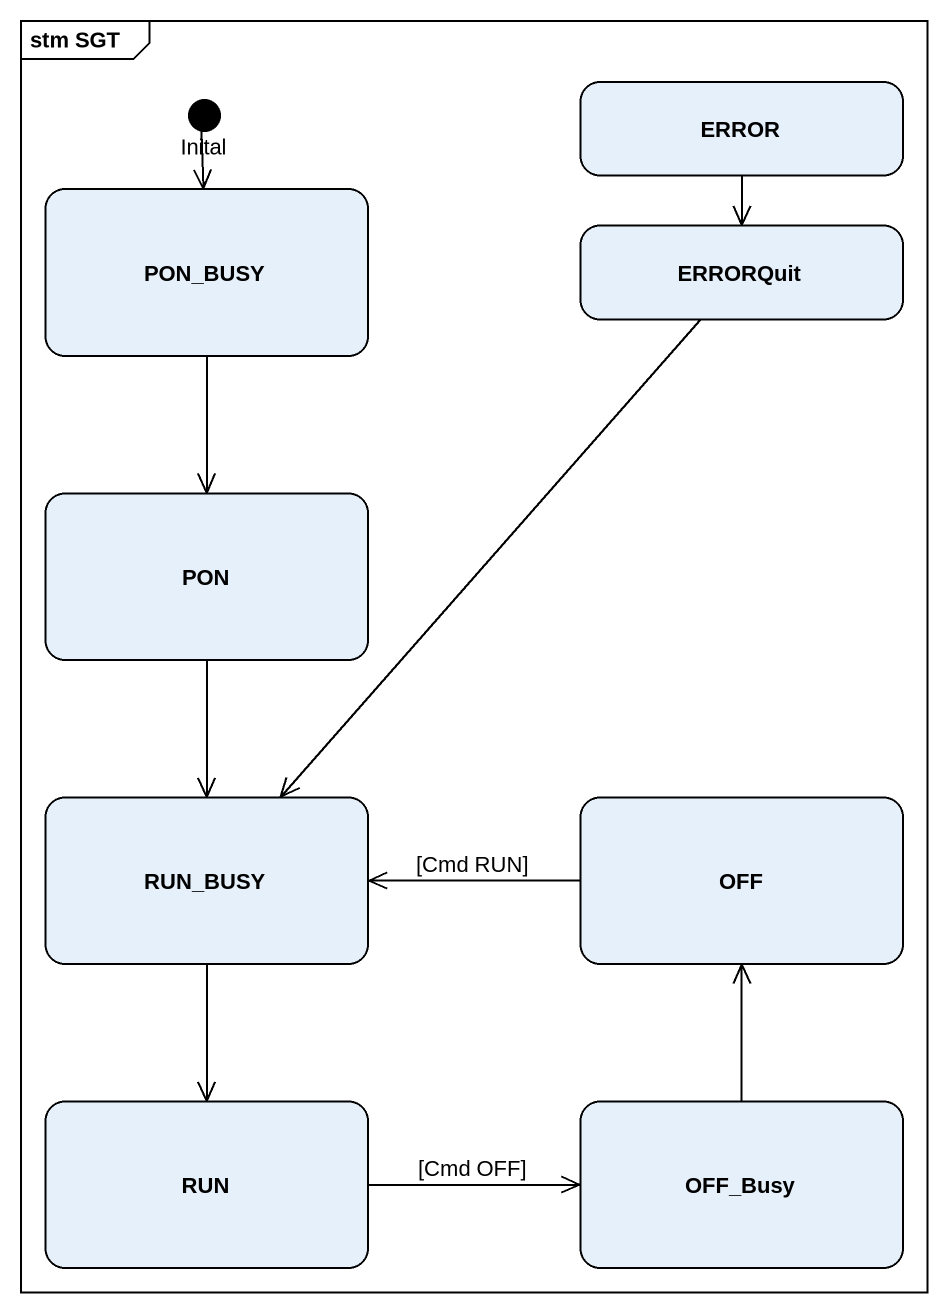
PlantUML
@startuml
mainframe stm SGT
hide empty description
state Inital <<start>>
state ERROR
state PON_BUSY
state ERRORQuit
state PON
state RUN_BUSY
state OFF
state RUN
state OFF_Busy
Inital --> PON_BUSY
ERROR --> ERRORQuit
PON_BUSY --> PON
ERRORQuit --> RUN_BUSY
PON --> RUN_BUSY
RUN_BUSY --> RUN
OFF -left-> RUN_BUSY : [Cmd RUN]
RUN -right-> OFF_Busy : [Cmd OFF]
OFF_Busy -up-> OFF
@enduml
